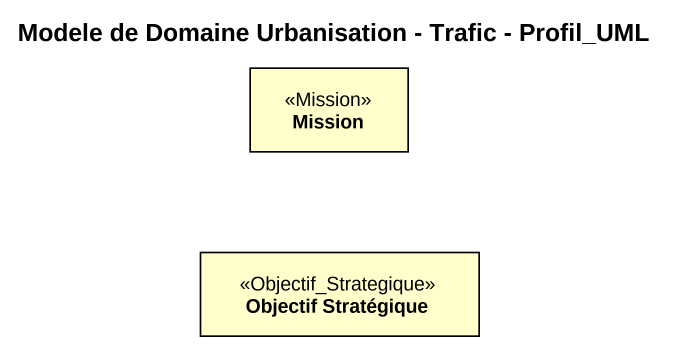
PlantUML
@startuml
title Modele de Domaine Urbanisation - Trafic - Profil_UML
hide circle
hide empty members
class Mission <<Mission>>
class "Objectif Stratégique" as Objectif_Stratégique <<Objectif_Strategique>>
@enduml
